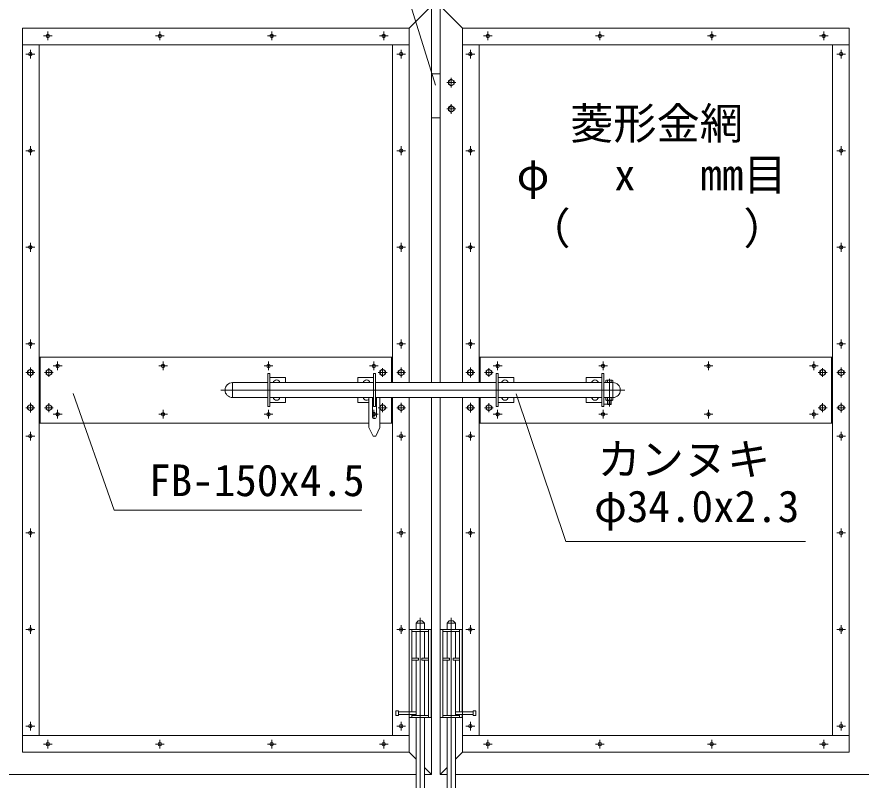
# Model space of a CAD drawing. Units: millimetres, scale not verified. Extents: x -6300 to 6300, y -4455 to 4455.
# Drawn here: x -2275 to -353, y -1743 to -6 of the extents above; entities that cross this region are included whole.
import ezdxf
from ezdxf.enums import TextEntityAlignment as Align

# ---------------------------------------------------------------- set-up
doc = ezdxf.new("R2010")
doc.units = ezdxf.units.MM
doc.header["$LTSCALE"] = 30
doc.linetypes.add('USER1', pattern=[50.8, 31.75, -6.35, 6.35, -6.35])
for name, color, linetype, lineweight in [('0-2_D-STR1', 1, 'Continuous', 18), ('0-3_D-STR3', 3, 'Continuous', 13), ('0-4_D-BMK', 2, 'USER1', 13), ('0-8_D-STR-TXT', 7, 'Continuous', 9)]:
    doc.layers.add(name, color=color, linetype=linetype, lineweight=lineweight)
doc.styles.add('ＭＳ ゴシック', font='')
doc.styles.get('ＭＳ ゴシック').set_extended_font_data('MS Gothic')

msp = doc.modelspace()

# ---------------------------------------------------------------- linework, layer by layer
at = {"layer": '0-2_D-STR1'}
for p, q in [((-1382.18, -31.32), (-1331.38, 19.48)), ((-1260.58, -31.32), (-1311.38, 19.48)), ((-2262.48, -31.32), (-2262.48, -1679.72)), ((-380.28, -31.32), (-380.28, -1679.72)), ((-1311.38, -872.52), (-1311.38, -1730.52)), ((-1260.58, -872.52), (-1260.58, -1679.72)), ((-1382.18, -1679.72), (-1366.28, -1695.62)), ((-1260.58, -1679.72), (-1276.48, -1695.62)), ((-1260.58, -1679.72), (-380.28, -1679.72)), ((-1347.28, -1714.62), (-1331.38, -1730.52)), ((-1295.48, -1714.62), (-1311.38, -1730.52)), ((-3244.38, -1730.52), (-1366.28, -1730.52)), ((-1311.38, -1730.52), (-1295.48, -1730.52))]:
    msp.add_line(p, q, dxfattribs=at)
for points in [[(-1331.38, -838.52), (-1331.38, 19.48), (-3244.38, 19.48), (-3244.38, -130.52)], [(601.62, -130.52), (601.62, 19.48), (-1311.38, 19.48), (-1311.38, -838.52)], [(-1382.18, -838.52), (-1382.18, -31.32), (-2262.48, -31.32)], [(-380.28, -31.32), (-1260.58, -31.32), (-1260.58, -838.52)], [(-2262.48, -1679.72), (-1382.18, -1679.72), (-1382.18, -872.52)], [(-1347.28, -1730.52), (-1331.38, -1730.52), (-1331.38, -872.52)], [(-1276.48, -1730.52), (601.62, -1730.52), (601.62, -1580.52)]]:
    msp.add_lwpolyline(points, dxfattribs=at)
at = {"layer": '0-3_D-STR3'}
for p, q in [((-1382.18, -69.32), (-2262.48, -69.32)), ((-2224.48, -69.32), (-2224.48, -1641.72)), ((-1420.18, -69.32), (-1420.18, -838.52)), ((-380.28, -69.32), (-1260.58, -69.32)), ((-1222.58, -69.32), (-1222.58, -838.52)), ((-418.28, -69.32), (-418.28, -1641.72)), ((-1331.38, -135.52), (-1311.38, -135.52)), ((-1279.48, -159.27), (-1279.48, -151.77)), ((-1279.48, -219.27), (-1279.48, -211.77)), ((-1331.38, -235.52), (-1311.38, -235.52)), ((-2224.48, -780.52), (-1420.18, -780.52)), ((-2222.33, -780.52), (-2222.33, -930.52)), ((-1422.33, -780.52), (-1422.33, -838.52)), ((-1222.58, -780.52), (-418.28, -780.52)), ((-1220.43, -780.52), (-1220.43, -838.52)), ((-420.43, -780.52), (-420.43, -930.52)), ((-1703.88, -818.02), (-1703.88, -893.02)), ((-1703.88, -818.02), (-1699.38, -818.02)), ((-1699.38, -818.02), (-1699.38, -893.02)), ((-1463.38, -818.02), (-1463.38, -893.02)), ((-1458.88, -818.02), (-1463.38, -818.02)), ((-1458.88, -818.02), (-1458.88, -893.02)), ((-1183.88, -818.02), (-1183.88, -893.02)), ((-1183.88, -818.02), (-1179.38, -818.02)), ((-1179.38, -818.02), (-1179.38, -893.02)), ((-943.38, -818.02), (-943.38, -893.02)), ((-938.88, -818.02), (-943.38, -818.02)), ((-938.88, -818.02), (-938.88, -893.02)), ((-1784.13, -838.52), (-1784.13, -872.52)), ((-1703.88, -838.52), (-1784.13, -838.52)), ((-1699.38, -827.02), (-1663.88, -827.02)), ((-1463.38, -838.52), (-1699.38, -838.52)), ((-1663.88, -827.02), (-1663.88, -838.52)), ((-1498.88, -827.02), (-1498.88, -838.52)), ((-1463.38, -827.02), (-1498.88, -827.02)), ((-1183.88, -838.52), (-1458.88, -838.52)), ((-1179.38, -827.02), (-1143.88, -827.02)), ((-943.38, -838.52), (-1179.38, -838.52)), ((-1143.88, -827.02), (-1143.88, -838.52)), ((-978.88, -827.02), (-978.88, -838.52)), ((-943.38, -827.02), (-978.88, -827.02)), ((-918.13, -838.52), (-938.88, -838.52)), ((-934.23, -833.82), (-934.23, -838.52)), ((-920.07, -833.02), (-932.33, -833.02)), ((-930.13, -833.82), (-930.13, -838.52)), ((-922.13, -833.82), (-922.13, -838.52)), ((-918.13, -838.52), (-918.13, -872.52)), ((-918.03, -833.82), (-918.03, -838.52)), ((-1703.88, -872.52), (-1784.13, -872.52)), ((-1463.38, -872.52), (-1699.38, -872.52)), ((-1699.38, -884.02), (-1663.88, -884.02)), ((-1663.88, -872.52), (-1663.88, -884.02)), ((-1498.88, -872.52), (-1498.88, -884.02)), ((-1473.63, -884.02), (-1498.88, -884.02)), ((-1473.63, -872.52), (-1473.63, -940.52)), ((-1465.63, -872.52), (-1465.63, -916.02)), ((-1463.38, -884.02), (-1465.63, -884.02)), ((-1183.88, -872.52), (-1458.88, -872.52)), ((-1456.63, -872.52), (-1456.63, -916.02)), ((-1448.63, -872.52), (-1448.63, -940.52)), ((-1422.33, -872.52), (-1422.33, -930.52)), ((-1420.18, -872.52), (-1420.18, -1641.72)), ((-1222.58, -872.52), (-1222.58, -1641.72)), ((-1220.43, -872.52), (-1220.43, -930.52)), ((-943.38, -872.52), (-1179.38, -872.52)), ((-1179.38, -884.02), (-1143.88, -884.02)), ((-1143.88, -872.52), (-1143.88, -884.02)), ((-978.88, -872.52), (-978.88, -884.02)), ((-943.38, -884.02), (-978.88, -884.02)), ((-918.13, -872.52), (-938.88, -872.52)), ((-934.23, -872.52), (-934.23, -878.22)), ((-918.03, -878.22), (-934.23, -878.22)), ((-919.7, -879.02), (-932.28, -879.02)), ((-930.13, -872.52), (-930.13, -878.22)), ((-930.13, -879.02), (-930.13, -887.72)), ((-929.33, -879.02), (-929.33, -888.52)), ((-922.93, -879.02), (-922.93, -888.52)), ((-922.13, -872.52), (-922.13, -878.22)), ((-922.13, -879.02), (-922.13, -887.72)), ((-918.03, -872.52), (-918.03, -878.22)), ((-1703.88, -893.02), (-1699.38, -893.02)), ((-1463.38, -887.4), (-1465.63, -887.4)), ((-1458.88, -893.02), (-1463.38, -893.02)), ((-1183.88, -893.02), (-1179.38, -893.02)), ((-938.88, -893.02), (-943.38, -893.02)), ((-938.88, -887.4), (-930.13, -887.4)), ((-922.13, -887.72), (-930.13, -887.72)), ((-929.33, -888.52), (-930.13, -887.72)), ((-922.93, -888.52), (-929.33, -888.52)), ((-922.93, -888.52), (-922.13, -887.72)), ((-2224.48, -930.52), (-1473.63, -930.52)), ((-1464.13, -960.52), (-1473.63, -940.52)), ((-1458.13, -960.52), (-1448.63, -940.52)), ((-1448.63, -930.52), (-1420.18, -930.52)), ((-1222.58, -930.52), (-418.28, -930.52)), ((-1458.13, -960.52), (-1464.13, -960.52)), ((-1361.28, -1381.02), (-1366.28, -1386.02)), ((-1352.28, -1381.02), (-1361.28, -1381.02)), ((-1352.28, -1381.02), (-1347.28, -1386.02)), ((-1290.48, -1381.02), (-1295.48, -1386.02)), ((-1290.48, -1381.02), (-1281.48, -1381.02)), ((-1281.48, -1381.02), (-1276.48, -1386.02)), ((-1381.78, -1588.02), (-1381.78, -1400.52)), ((-1381.78, -1400.52), (-1331.78, -1400.52)), ((-1375.78, -1400.52), (-1375.78, -1588.02)), ((-1366.28, -1386.02), (-1366.28, -1400.52)), ((-1347.28, -1386.02), (-1366.28, -1386.02)), ((-1347.28, -1386.02), (-1347.28, -1400.52)), ((-1337.78, -1400.52), (-1337.78, -1596.02)), ((-1331.78, -1600.52), (-1331.78, -1400.52)), ((-1310.98, -1600.52), (-1310.98, -1400.52)), ((-1260.98, -1400.52), (-1310.98, -1400.52)), ((-1304.98, -1400.52), (-1304.98, -1596.02)), ((-1295.48, -1386.02), (-1295.48, -1400.52)), ((-1295.48, -1386.02), (-1276.48, -1386.02)), ((-1276.48, -1386.02), (-1276.48, -1400.52)), ((-1266.98, -1400.52), (-1266.98, -1588.02)), ((-1260.98, -1588.02), (-1260.98, -1400.52)), ((-1337.78, -1405.02), (-1375.78, -1405.02)), ((-1366.28, -1405.02), (-1366.28, -1466.02)), ((-1347.28, -1405.02), (-1347.28, -1466.02)), ((-1304.98, -1405.02), (-1266.98, -1405.02)), ((-1295.48, -1405.02), (-1295.48, -1466.02)), ((-1276.48, -1405.02), (-1276.48, -1466.02)), ((-1360.78, -1466.02), (-1375.78, -1466.02)), ((-1366.28, -1470.52), (-1366.28, -1596.02)), ((-1337.78, -1470.52), (-1352.78, -1470.52)), ((-1347.28, -1470.52), (-1347.28, -1596.02)), ((-1304.98, -1470.52), (-1289.98, -1470.52)), ((-1295.48, -1470.52), (-1295.48, -1596.02)), ((-1281.98, -1466.02), (-1266.98, -1466.02)), ((-1276.48, -1470.52), (-1276.48, -1596.02)), ((-1412.28, -1596.02), (-1412.28, -1586.02)), ((-1412.28, -1586.02), (-1406.28, -1586.02)), ((-1406.28, -1596.02), (-1406.28, -1586.02)), ((-1406.28, -1588.02), (-1366.28, -1588.02)), ((-1406.28, -1594.02), (-1366.28, -1594.02)), ((-1381.78, -1600.52), (-1381.78, -1594.02)), ((-1375.78, -1594.02), (-1375.78, -1600.52)), ((-1236.48, -1588.02), (-1276.48, -1588.02)), ((-1236.48, -1594.02), (-1276.48, -1594.02)), ((-1266.98, -1594.02), (-1266.98, -1600.52)), ((-1260.98, -1600.52), (-1260.98, -1594.02)), ((-1236.48, -1596.02), (-1236.48, -1586.02)), ((-1230.48, -1586.02), (-1236.48, -1586.02)), ((-1230.48, -1596.02), (-1230.48, -1586.02)), ((-1412.28, -1596.02), (-1406.28, -1596.02)), ((-1375.78, -1600.52), (-1381.78, -1600.52)), ((-1337.78, -1596.02), (-1375.78, -1596.02)), ((-1337.78, -1600.52), (-1375.78, -1600.52)), ((-1366.28, -1600.52), (-1366.28, -1856.02)), ((-1347.28, -1600.52), (-1347.28, -1856.02)), ((-1337.78, -1596.02), (-1337.78, -1600.52)), ((-1337.78, -1600.52), (-1331.78, -1600.52)), ((-1304.98, -1600.52), (-1310.98, -1600.52)), ((-1304.98, -1596.02), (-1304.98, -1600.52)), ((-1304.98, -1596.02), (-1266.98, -1596.02)), ((-1304.98, -1600.52), (-1266.98, -1600.52)), ((-1295.48, -1600.52), (-1295.48, -1856.02)), ((-1276.48, -1600.52), (-1276.48, -1856.02)), ((-1266.98, -1600.52), (-1260.98, -1600.52)), ((-1230.48, -1596.02), (-1236.48, -1596.02)), ((-2262.48, -1641.72), (-1382.18, -1641.72)), ((-1260.58, -1641.72), (-380.28, -1641.72))]:
    msp.add_line(p, q, dxfattribs=at)
for points in [[(-1292.48, -151.77), (-1285.98, -148.01), (-1279.48, -151.77)], [(-1279.48, -159.27), (-1285.98, -163.03), (-1292.48, -159.27), (-1292.48, -151.77)], [(-1292.48, -211.77), (-1285.98, -208.01), (-1279.48, -211.77)], [(-1279.48, -219.27), (-1285.98, -223.03), (-1292.48, -219.27), (-1292.48, -211.77)], [(-1360.78, -1466.02), (-1360.78, -1470.52), (-1375.78, -1470.52)], [(-1337.78, -1466.02), (-1352.78, -1466.02), (-1352.78, -1470.52)], [(-1304.98, -1466.02), (-1289.98, -1466.02), (-1289.98, -1470.52)], [(-1281.98, -1466.02), (-1281.98, -1470.52), (-1266.98, -1470.52)]]:
    msp.add_lwpolyline(points, dxfattribs=at)
for points in [[(-2237.98, -811.77), (-2244.48, -808.01), (-2250.98, -811.77), (-2250.98, -819.27), (-2244.48, -823.03), (-2237.98, -819.27)], [(-2195.83, -811.77), (-2202.33, -808.01), (-2208.83, -811.77), (-2208.83, -819.27), (-2202.33, -823.03), (-2195.83, -819.27)], [(-1448.83, -811.77), (-1442.33, -808.01), (-1435.83, -811.77), (-1435.83, -819.27), (-1442.33, -823.03), (-1448.83, -819.27)], [(-1406.68, -811.77), (-1400.18, -808.01), (-1393.68, -811.77), (-1393.68, -819.27), (-1400.18, -823.03), (-1406.68, -819.27)], [(-1236.08, -811.77), (-1242.58, -808.01), (-1249.08, -811.77), (-1249.08, -819.27), (-1242.58, -823.03), (-1236.08, -819.27)], [(-1193.93, -811.77), (-1200.43, -808.01), (-1206.93, -811.77), (-1206.93, -819.27), (-1200.43, -823.03), (-1193.93, -819.27)], [(-446.93, -811.77), (-440.43, -808.01), (-433.93, -811.77), (-433.93, -819.27), (-440.43, -823.03), (-446.93, -819.27)], [(-404.78, -811.77), (-398.28, -808.01), (-391.78, -811.77), (-391.78, -819.27), (-398.28, -823.03), (-404.78, -819.27)], [(-2237.98, -891.77), (-2244.48, -888.01), (-2250.98, -891.77), (-2250.98, -899.27), (-2244.48, -903.03), (-2237.98, -899.27)], [(-2195.83, -891.77), (-2202.33, -888.01), (-2208.83, -891.77), (-2208.83, -899.27), (-2202.33, -903.03), (-2195.83, -899.27)], [(-1448.83, -891.77), (-1442.33, -888.01), (-1435.83, -891.77), (-1435.83, -899.27), (-1442.33, -903.03), (-1448.83, -899.27)], [(-1406.68, -891.77), (-1400.18, -888.01), (-1393.68, -891.77), (-1393.68, -899.27), (-1400.18, -903.03), (-1406.68, -899.27)], [(-1236.08, -891.77), (-1242.58, -888.01), (-1249.08, -891.77), (-1249.08, -899.27), (-1242.58, -903.03), (-1236.08, -899.27)], [(-1193.93, -891.77), (-1200.43, -888.01), (-1206.93, -891.77), (-1206.93, -899.27), (-1200.43, -903.03), (-1193.93, -899.27)], [(-446.93, -891.77), (-440.43, -888.01), (-433.93, -891.77), (-433.93, -899.27), (-440.43, -903.03), (-446.93, -899.27)], [(-404.78, -891.77), (-398.28, -888.01), (-391.78, -891.77), (-391.78, -899.27), (-398.28, -903.03), (-404.78, -899.27)]]:
    msp.add_lwpolyline(points, close=True, dxfattribs=at)
for centre, radius in [((-2204.83, -49.32), 4), ((-1949.83, -49.32), 4), ((-1694.83, -49.32), 4), ((-1439.83, -49.32), 4), ((-1202.93, -49.32), 4), ((-947.93, -49.32), 4), ((-692.93, -49.32), 4), ((-437.93, -49.32), 4), ((-2244.48, -90.52), 4), ((-1400.18, -90.52), 4), ((-1242.58, -90.52), 4), ((-398.28, -90.52), 4), ((-1285.98, -155.52), 6.25), ((-1285.98, -215.52), 6.25), ((-2244.48, -310.52), 4), ((-1400.18, -310.52), 4), ((-1242.58, -310.52), 4), ((-398.28, -310.52), 4), ((-2244.48, -530.52), 4), ((-1400.18, -530.52), 4), ((-1242.58, -530.52), 4), ((-398.28, -530.52), 4), ((-2244.48, -750.52), 4), ((-1400.18, -750.52), 4), ((-1242.58, -750.52), 4), ((-398.28, -750.52), 4), ((-2182.33, -800.52), 4), ((-1942.33, -800.52), 4), ((-1702.33, -800.52), 4), ((-1462.33, -800.52), 4), ((-1180.43, -800.52), 4), ((-940.43, -800.52), 4), ((-700.43, -800.52), 4), ((-460.43, -800.52), 4), ((-2244.48, -815.52), 6.25), ((-2202.33, -815.52), 6.25), ((-1442.33, -815.52), 6.25), ((-1400.18, -815.52), 6.25), ((-1242.58, -815.52), 6.25), ((-1200.43, -815.52), 6.25), ((-440.43, -815.52), 6.25), ((-398.28, -815.52), 6.25), ((-2244.48, -895.52), 6.25), ((-2202.33, -895.52), 6.25), ((-1442.33, -895.52), 6.25), ((-1400.18, -895.52), 6.25), ((-1242.58, -895.52), 6.25), ((-1200.43, -895.52), 6.25), ((-440.43, -895.52), 6.25), ((-398.28, -895.52), 6.25), ((-2182.33, -910.52), 4), ((-1942.33, -910.52), 4), ((-1702.33, -910.52), 4), ((-1180.43, -910.52), 4), ((-940.43, -910.52), 4), ((-700.43, -910.52), 4), ((-460.43, -910.52), 4), ((-2244.48, -960.52), 4), ((-1400.18, -960.52), 4), ((-1242.58, -960.52), 4), ((-398.28, -960.52), 4), ((-2244.48, -1180.52), 4), ((-1400.18, -1180.52), 4), ((-1242.58, -1180.52), 4), ((-398.28, -1180.52), 4), ((-2244.48, -1400.52), 4), ((-1400.18, -1400.52), 4), ((-1242.58, -1400.52), 4), ((-398.28, -1400.52), 4), ((-2244.48, -1620.52), 4), ((-1400.18, -1620.52), 4), ((-1242.58, -1620.52), 4), ((-398.28, -1620.52), 4), ((-2204.83, -1661.72), 4), ((-1949.83, -1661.72), 4), ((-1694.83, -1661.72), 4), ((-1439.83, -1661.72), 4), ((-1202.93, -1661.72), 4), ((-947.93, -1661.72), 4), ((-692.93, -1661.72), 4), ((-437.93, -1661.72), 4)]:
    msp.add_circle(centre, radius, dxfattribs=at)
for centre, radius, start, end in [((-1784.13, -855.52), 17, 90, 270), ((-1683.88, -840.52), 8, 14.47751, 165.52249), ((-1478.88, -840.52), 8, 14.47751, 165.52249), ((-1163.88, -840.52), 8, 14.47751, 165.52249), ((-958.88, -840.52), 8, 14.47751, 165.52249), ((-932.18, -836.03), 3.02, 47.18249, 132.81751), ((-926.13, -843.42), 10.4, 67.38014, 112.61986), ((-920.08, -836.05), 3.03, 47.363, 132.637), ((-918.13, -855.52), 17, 270, 90), ((-1683.88, -870.52), 8, 194.47751, 345.52249), ((-1478.88, -870.52), 8, 194.47751, 311.0145), ((-1163.88, -870.52), 8, 194.47751, 345.52249), ((-958.88, -870.52), 8, 194.47751, 345.52249), ((-932.18, -876), 3.02, 227.28053, 312.71947), ((-926.13, -868.62), 10.4, 247.38014, 292.61986), ((-920.08, -876.08), 2.96, 226.1605, 313.8395), ((-1462.33, -910.52), 4, 214.41914, 145.58086), ((-1461.13, -916.02), 4.5, 180, 0)]:
    msp.add_arc(centre, radius, start, end, dxfattribs=at)
at = {"layer": '0-4_D-BMK'}
for p, q in [((-2214.81, -49.32), (-2194.86, -49.32)), ((-2204.83, -59.29), (-2204.83, -39.34)), ((-1959.81, -49.32), (-1939.86, -49.32)), ((-1949.83, -59.29), (-1949.83, -39.34)), ((-1704.81, -49.32), (-1684.86, -49.32)), ((-1694.83, -59.29), (-1694.83, -39.34)), ((-1449.81, -49.32), (-1429.86, -49.32)), ((-1439.83, -59.29), (-1439.83, -39.34)), ((-1212.91, -49.32), (-1192.96, -49.32)), ((-1202.93, -59.29), (-1202.93, -39.34)), ((-957.91, -49.32), (-937.96, -49.32)), ((-947.93, -59.29), (-947.93, -39.34)), ((-702.91, -49.32), (-682.96, -49.32)), ((-692.93, -59.29), (-692.93, -39.34)), ((-447.91, -49.32), (-427.96, -49.32)), ((-437.93, -59.29), (-437.93, -39.34)), ((-2234.51, -90.52), (-2254.46, -90.52)), ((-2244.48, -100.49), (-2244.48, -80.54)), ((-1410.16, -90.52), (-1390.21, -90.52)), ((-1400.18, -100.49), (-1400.18, -80.54)), ((-1232.61, -90.52), (-1252.56, -90.52)), ((-1242.58, -100.49), (-1242.58, -80.54)), ((-408.26, -90.52), (-388.31, -90.52)), ((-398.28, -100.49), (-398.28, -80.54)), ((-1285.98, -144.38), (-1285.98, -166.66)), ((-1295.98, -155.52), (-1275.98, -155.52)), ((-1285.98, -204.38), (-1285.98, -226.66)), ((-1295.98, -215.52), (-1275.98, -215.52)), ((-2244.48, -320.49), (-2244.48, -300.54)), ((-1400.18, -320.49), (-1400.18, -300.54)), ((-1242.58, -320.49), (-1242.58, -300.54)), ((-398.28, -320.49), (-398.28, -300.54)), ((-2234.51, -310.52), (-2254.46, -310.52)), ((-1410.16, -310.52), (-1390.21, -310.52)), ((-1232.61, -310.52), (-1252.56, -310.52)), ((-408.26, -310.52), (-388.31, -310.52)), ((-2234.51, -530.52), (-2254.46, -530.52)), ((-2244.48, -540.49), (-2244.48, -520.54)), ((-1410.16, -530.52), (-1390.21, -530.52)), ((-1400.18, -540.49), (-1400.18, -520.54)), ((-1232.61, -530.52), (-1252.56, -530.52)), ((-1242.58, -540.49), (-1242.58, -520.54)), ((-408.26, -530.52), (-388.31, -530.52)), ((-398.28, -540.49), (-398.28, -520.54)), ((-2244.48, -760.49), (-2244.48, -740.54)), ((-1400.18, -760.49), (-1400.18, -740.54)), ((-1242.58, -760.49), (-1242.58, -740.54)), ((-398.28, -760.49), (-398.28, -740.54)), ((-2234.51, -750.52), (-2254.46, -750.52)), ((-1410.16, -750.52), (-1390.21, -750.52)), ((-1232.61, -750.52), (-1252.56, -750.52)), ((-408.26, -750.52), (-388.31, -750.52)), ((-2244.48, -804.38), (-2244.48, -826.66)), ((-2202.33, -805.52), (-2202.33, -825.52)), ((-2172.36, -800.52), (-2192.31, -800.52)), ((-2182.33, -810.49), (-2182.33, -790.54)), ((-1932.36, -800.52), (-1952.31, -800.52)), ((-1942.33, -810.49), (-1942.33, -790.54)), ((-1692.36, -800.52), (-1712.31, -800.52)), ((-1702.33, -810.49), (-1702.33, -790.54)), ((-1452.36, -800.52), (-1472.31, -800.52)), ((-1462.33, -810.49), (-1462.33, -790.54)), ((-1442.33, -805.52), (-1442.33, -825.52)), ((-1400.18, -804.38), (-1400.18, -826.66)), ((-1242.58, -804.38), (-1242.58, -826.66)), ((-1200.43, -805.52), (-1200.43, -825.52)), ((-1170.46, -800.52), (-1190.41, -800.52)), ((-1180.43, -810.49), (-1180.43, -790.54)), ((-930.46, -800.52), (-950.41, -800.52)), ((-940.43, -810.49), (-940.43, -790.54)), ((-690.46, -800.52), (-710.41, -800.52)), ((-700.43, -810.49), (-700.43, -790.54)), ((-450.46, -800.52), (-470.41, -800.52)), ((-460.43, -810.49), (-460.43, -790.54)), ((-440.43, -805.52), (-440.43, -825.52)), ((-398.28, -804.38), (-398.28, -826.66)), ((-2234.48, -815.52), (-2254.48, -815.52)), ((-2192.33, -815.52), (-2212.33, -815.52)), ((-1452.33, -815.52), (-1432.33, -815.52)), ((-1410.18, -815.52), (-1390.18, -815.52)), ((-1232.58, -815.52), (-1252.58, -815.52)), ((-1190.43, -815.52), (-1210.43, -815.52)), ((-450.43, -815.52), (-430.43, -815.52)), ((-408.28, -815.52), (-388.28, -815.52)), ((-926.13, -829.77), (-926.13, -892.68)), ((-891.13, -855.52), (-1811.13, -855.52)), ((-2234.48, -895.52), (-2254.48, -895.52)), ((-2244.48, -884.38), (-2244.48, -906.66)), ((-2192.33, -895.52), (-2212.33, -895.52)), ((-2202.33, -885.52), (-2202.33, -905.52)), ((-2182.33, -900.54), (-2182.33, -920.49)), ((-1942.33, -900.54), (-1942.33, -920.49)), ((-1702.33, -900.54), (-1702.33, -920.49)), ((-1462.33, -900.54), (-1462.33, -920.49)), ((-1452.33, -895.52), (-1432.33, -895.52)), ((-1442.33, -885.52), (-1442.33, -905.52)), ((-1410.18, -895.52), (-1390.18, -895.52)), ((-1400.18, -884.38), (-1400.18, -906.66)), ((-1232.58, -895.52), (-1252.58, -895.52)), ((-1242.58, -884.38), (-1242.58, -906.66)), ((-1190.43, -895.52), (-1210.43, -895.52)), ((-1200.43, -885.52), (-1200.43, -905.52)), ((-1180.43, -900.54), (-1180.43, -920.49)), ((-940.43, -900.54), (-940.43, -920.49)), ((-700.43, -900.54), (-700.43, -920.49)), ((-460.43, -900.54), (-460.43, -920.49)), ((-450.43, -895.52), (-430.43, -895.52)), ((-440.43, -885.52), (-440.43, -905.52)), ((-408.28, -895.52), (-388.28, -895.52)), ((-398.28, -884.38), (-398.28, -906.66)), ((-2172.36, -910.52), (-2192.31, -910.52)), ((-1932.36, -910.52), (-1952.31, -910.52)), ((-1692.36, -910.52), (-1712.31, -910.52)), ((-1452.36, -910.52), (-1465.63, -910.52)), ((-1170.46, -910.52), (-1190.41, -910.52)), ((-930.46, -910.52), (-950.41, -910.52)), ((-690.46, -910.52), (-710.41, -910.52)), ((-450.46, -910.52), (-470.41, -910.52)), ((-2234.51, -960.52), (-2254.46, -960.52)), ((-2244.48, -950.54), (-2244.48, -970.49)), ((-1410.16, -960.52), (-1390.21, -960.52)), ((-1400.18, -950.54), (-1400.18, -970.49)), ((-1232.61, -960.52), (-1252.56, -960.52)), ((-1242.58, -950.54), (-1242.58, -970.49)), ((-408.26, -960.52), (-388.31, -960.52)), ((-398.28, -950.54), (-398.28, -970.49)), ((-2244.48, -1170.54), (-2244.48, -1190.49)), ((-1400.18, -1170.54), (-1400.18, -1190.49)), ((-1242.58, -1170.54), (-1242.58, -1190.49)), ((-398.28, -1170.54), (-398.28, -1190.49)), ((-2234.51, -1180.52), (-2254.46, -1180.52)), ((-1410.16, -1180.52), (-1390.21, -1180.52)), ((-1232.61, -1180.52), (-1252.56, -1180.52)), ((-408.26, -1180.52), (-388.31, -1180.52)), ((-1356.78, -1867.2), (-1356.78, -1373.71)), ((-1285.98, -1867.2), (-1285.98, -1373.71)), ((-2234.51, -1400.52), (-2254.46, -1400.52)), ((-2244.48, -1390.54), (-2244.48, -1410.49)), ((-1410.16, -1400.52), (-1390.21, -1400.52)), ((-1400.18, -1390.54), (-1400.18, -1410.49)), ((-1232.61, -1400.52), (-1252.56, -1400.52)), ((-1242.58, -1390.54), (-1242.58, -1410.49)), ((-408.26, -1400.52), (-388.31, -1400.52)), ((-398.28, -1390.54), (-398.28, -1410.49)), ((-2244.48, -1610.54), (-2244.48, -1630.49)), ((-1400.18, -1610.54), (-1400.18, -1630.49)), ((-1242.58, -1610.54), (-1242.58, -1630.49)), ((-398.28, -1610.54), (-398.28, -1630.49)), ((-2234.51, -1620.52), (-2254.46, -1620.52)), ((-1410.16, -1620.52), (-1390.21, -1620.52)), ((-1232.61, -1620.52), (-1252.56, -1620.52)), ((-408.26, -1620.52), (-388.31, -1620.52)), ((-2204.83, -1651.74), (-2204.83, -1671.69)), ((-1949.83, -1651.74), (-1949.83, -1671.69)), ((-1694.83, -1651.74), (-1694.83, -1671.69)), ((-1439.83, -1651.74), (-1439.83, -1671.69)), ((-1202.93, -1651.74), (-1202.93, -1671.69)), ((-947.93, -1651.74), (-947.93, -1671.69)), ((-692.93, -1651.74), (-692.93, -1671.69)), ((-437.93, -1651.74), (-437.93, -1671.69)), ((-2214.81, -1661.72), (-2194.86, -1661.72)), ((-1959.81, -1661.72), (-1939.86, -1661.72)), ((-1704.81, -1661.72), (-1684.86, -1661.72)), ((-1449.81, -1661.72), (-1429.86, -1661.72)), ((-1212.91, -1661.72), (-1192.96, -1661.72)), ((-957.91, -1661.72), (-937.96, -1661.72)), ((-702.91, -1661.72), (-682.96, -1661.72)), ((-447.91, -1661.72), (-427.96, -1661.72))]:
    msp.add_line(p, q, dxfattribs=at)
at = {"layer": '0-8_D-STR-TXT'}
for points in [[(-1816, 309.85), (-1468.55, 309.85), (-1321.78, -161.54)], [(-1489.73, -1128.71), (-2053.3, -1128.71), (-2146.84, -863.51)], [(-479.21, -1199.93), (-1025.02, -1199.93), (-1138.02, -863.84)]]:
    msp.add_lwpolyline(points, dxfattribs=at)

# ---------------------------------------------------------------- texts
at = {"layer": '0-8_D-STR-TXT', "style": 'ＭＳ ゴシック'}
for s, p in [('菱形金網', (-1015.35, -306.01)), ('φ   x   mm目', (-1137.18, -422.4)), ('（\u3000\u3000\u3000\u3000）', (-1112.82, -544.87)), ('カンヌキ', (-953.2, -1070.58)), ('FB-150x4.5', (-1974.25, -1118.59)), ('φ34.0x2.3', (-960.81, -1177.63))]:
    msp.add_text(s, height=72.14, dxfattribs=at).set_placement(p, align=Align.BOTTOM_LEFT)

doc.saveas('drawing.dxf')
